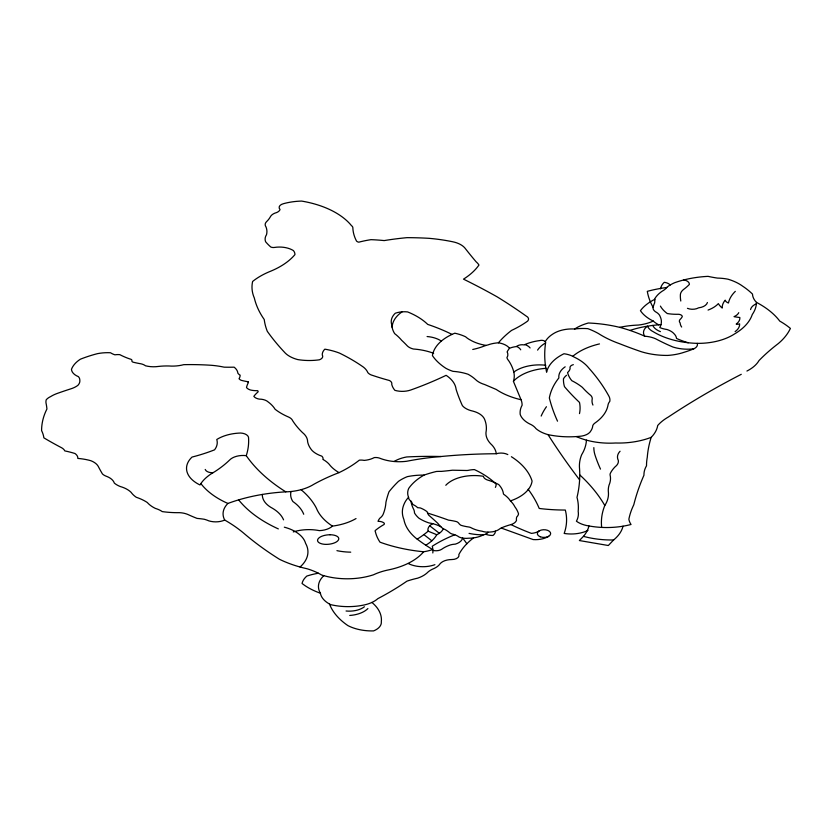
<?xml version="1.0" encoding="UTF-8"?>
<svg xmlns="http://www.w3.org/2000/svg" width="832" height="832" viewBox="0 0 832 832"><rect width="100%" height="100%" fill="white"/><g stroke="black" fill="none" stroke-linecap="round" stroke-linejoin="round"><path stroke-width="1.25" d="M623.022 526.198A54.08 31.221 0 0 1 613.61 539.968L608.327 545.511L579.353 540.54L583.461 536.349A59.342 34.258 0 0 0 588.952 525.949M501.249 528.039L533.114 539.562A17.982 10.379 0 0 0 548.704 536.307M417.206 539.146A122.2 70.554 0 0 0 428.147 531.19L436.769 534.716A18.346 10.598 0 0 0 443.29 528.674M429.707 525.803L439.358 533.27M423.862 534.591L431.818 540.8M521.04 399.734L513.417 381.368A49.806 28.756 0 0 0 513.75 371.925A87.162 50.315 0 0 0 508.477 360.422A12.823 7.405 0 0 1 506.938 357.375A9.287 5.366 0 0 0 507.79 354.723A12.178 7.03 0 0 0 507.104 351.967A37.898 21.882 0 0 1 509.517 348.286A16.827 9.714 0 0 1 516.474 346.57A6.739 3.89 0 0 1 524.129 344.895A38.293 22.11 0 0 1 539.791 340.569A4.004 2.309 0 0 1 543.92 340.746A4.004 2.309 0 0 1 545.584 342.93A243.911 140.816 0 0 0 546.614 372.226A49.754 28.725 0 0 1 563.971 353.746A20.259 11.69 0 0 1 574.361 357.188A52.926 30.555 0 0 1 588.838 368.098A304.907 176.041 0 0 1 608.764 395.918A21.809 12.594 0 0 1 609.783 401.419A18.127 10.462 0 0 0 608.046 404.914A57.522 33.207 0 0 1 595.494 422.656A12.262 7.082 0 0 0 592.769 425.599A28.007 16.172 0 0 1 590.897 430.81A13.291 7.675 0 0 1 581.88 436.051A61.069 35.256 0 0 1 548.028 434.637A29.869 17.243 0 0 1 535.902 428.553A19.854 11.461 0 0 0 531.305 424.715A29.921 17.274 0 0 1 520.229 414.586A42.484 24.534 0 0 1 522.101 405.246A39.562 22.838 0 0 0 521.04 399.734A64.22 37.076 0 0 1 496.215 389.449L484.65 384.53A22.547 13.021 0 0 1 475.488 379.506A46.124 26.624 0 0 0 468.052 374.244A39.281 22.672 0 0 0 452.982 371.342A35.932 20.748 0 0 1 445.827 368.264A72.134 41.642 0 0 1 432.422 355.607A52.988 30.597 0 0 1 454.813 333.195A38.012 21.944 0 0 1 465.618 336.794A27.487 15.87 0 0 0 470.34 340.049A36.733 21.206 0 0 0 486.106 345.426M356.023 518.565A47.809 27.602 0 0 1 332.446 526.105A16.567 9.568 0 0 1 319.394 530.629A32.614 18.824 0 0 0 293.27 531.918M332.446 526.105A70.158 40.508 0 0 1 316.41 508.217A111.8 64.542 0 0 0 301.07 489.684M653.172 307.476A129.75 74.911 0 0 1 647.306 291.346A94.588 54.61 0 0 1 666.786 287.498M660.618 288.87A24.315 14.04 0 0 1 664.269 282.308A9.038 5.221 0 0 1 670.197 284.981M658.726 324.834A31.127 17.971 0 0 1 653.255 321.048A43.857 25.324 0 0 1 640.442 310.679A54.194 31.294 0 0 1 654.846 299.281M653.255 321.048A33.8 19.51 0 0 1 638.3 325.062A64.49 37.232 0 0 0 619.674 327.35M680.794 301.018A88.993 51.376 0 0 1 680.368 294.819A16.401 9.474 0 0 1 683.374 289.619A67.028 38.698 0 0 0 689.385 284.409A7.758 4.482 0 0 0 683.852 279.926M681.658 327.038A20.363 11.762 0 0 1 680.16 322.951A6.479 3.744 0 0 1 679.942 319.602A19.115 11.034 0 0 0 682.302 316.514A4.222 2.434 0 0 0 678.434 314.278A34.07 19.666 0 0 1 667.274 313.539A41.246 23.806 0 0 1 660.41 306.103M687.45 308.329A8.601 4.961 0 0 0 698.61 307.83A11.034 6.375 0 0 0 707.418 302.505M708.063 310.066A30.056 17.347 0 0 0 718.359 303.618A31.262 18.044 0 0 0 722.228 308.079A28.61 16.515 0 0 1 725.234 300.154A7.051 4.077 0 0 0 728.447 303.004A51.407 29.682 0 0 1 735.322 291.356M735.103 331.625A20.082 11.596 0 0 0 739.617 323.825A3.12 1.799 0 0 1 736.174 324.074A16.13 9.318 0 0 0 739.825 317.502A44.013 25.407 0 0 1 734.032 316.638A12.49 7.207 0 0 0 738.754 312.666M750.558 309.566A14.747 8.518 0 0 1 756.392 303.763M688.241 342.753A67.631 39.052 0 0 1 676.51 338.447A17.909 10.338 0 0 0 674.149 333.861A17.451 10.078 0 0 0 667.066 329.524A20.457 11.814 0 0 1 659.766 327.538A32.51 18.772 0 0 0 660.192 316.628A14.633 8.445 0 0 0 656.687 312.478A11.118 6.417 0 0 1 653.058 308.589A39.354 22.724 0 0 1 654.607 303.004A65.822 38.002 0 0 0 654.826 298.667A39.52 22.818 0 0 1 662.126 291.231A20.686 11.95 0 0 0 667.056 287.134A35.027 20.228 0 0 1 674.783 282.672A75.733 43.722 0 0 1 708.053 276.359A78.624 45.396 0 0 0 717.496 278.096A35.069 20.249 0 0 1 728.021 279.209A44.814 25.875 0 0 1 742.612 286.146A92.612 53.466 0 0 1 752.492 294.081A30.555 17.638 0 0 0 756.475 302.39A58.729 33.904 0 0 1 752.274 314.527A65.489 37.804 0 0 1 734.677 333.861A48.412 27.945 0 0 1 697.226 343.356A64.334 37.138 0 0 1 653.328 331.75A18.2 10.504 0 0 1 647.525 326.175A74.599 43.077 0 0 0 629.97 330.429M756.475 302.39A95.046 54.87 0 0 1 779.761 321.1A88.899 51.324 0 0 1 790.4 328.411A85.322 49.254 0 0 1 778.242 343.616A250.962 144.893 0 0 0 759.002 360.578A41.818 24.138 0 0 1 746.928 371.041M697.226 343.356A9.329 5.387 0 0 1 693.763 348.837A77.324 44.637 0 0 1 684.445 352.175A41.642 24.045 0 0 1 667.711 355.42A54.226 31.304 0 0 1 640.879 351.582A424.486 245.076 0 0 1 619.414 343.647A96.273 55.588 0 0 1 598.374 333.486A68.744 39.686 0 0 0 587.86 328.65A38.23 22.079 0 0 0 574.662 329.004A25.438 14.685 0 0 0 552.906 333.986A35.09 20.259 0 0 0 545.272 341.692M660.41 331.625A18.221 10.514 0 0 1 652.766 325.406M661.024 324.688A70.72 40.83 0 0 0 647.525 326.175A17.014 9.828 0 0 0 644.738 336.211A21.746 12.553 0 0 1 655.689 338.811A213.574 123.302 0 0 0 672.859 346.996A30.389 17.545 0 0 0 693.763 348.837M644.738 336.211A130.125 75.13 0 0 0 620.911 327.662A96.97 55.983 0 0 0 588.328 323.003A42.64 24.617 0 0 0 574.662 329.004M572.77 356.304A58.989 34.06 0 0 1 599.477 343.918M741.27 374.317A806.853 465.826 0 0 0 668.346 417.009A55.848 32.24 0 0 0 657.706 425.495A51.293 29.619 0 0 1 651.196 437.341A252.481 145.766 0 0 0 647.286 457.236A135.252 78.083 0 0 0 646.506 465.826A47.434 27.383 0 0 0 643.958 475.207A487.479 281.445 0 0 0 633.776 504.816A155.189 89.596 0 0 0 628.878 519.178A33.114 19.115 0 0 0 631.03 524.482A58.614 33.842 0 0 1 589.129 525.98A23.026 13.302 0 0 1 576.42 521.206A42.38 24.471 0 0 0 578.178 511.378A115.721 66.81 0 0 0 577.002 497.359A282.329 162.999 0 0 0 579.55 468.77A85.228 49.202 0 0 1 581.703 454.636A82.784 47.798 0 0 0 586.435 440.138M651.196 437.341A58.24 33.623 0 0 1 615.576 442.998A54.454 31.439 0 0 1 576.399 436.571M613.61 539.968A65.562 37.856 0 0 1 583.461 536.349M601.671 527.415A129.657 74.859 0 0 1 604.802 505.502A57.221 33.03 0 0 0 608.327 491.483A52.863 30.524 0 0 1 609.107 484.931A45.219 26.104 0 0 0 610.282 475.883A9.578 5.533 0 0 1 610.48 473.065A50.492 29.151 0 0 1 615.181 466.731A15.278 8.819 0 0 0 618.311 460.398A20.654 11.929 0 0 1 620.069 451.246M579.738 474.874A246.106 142.085 0 0 1 604.802 505.502M600.496 469.102A338.686 195.541 0 0 1 595.213 455.655A71.178 41.09 0 0 1 593.84 447.626M524.888 344.552A13.187 7.613 0 0 1 530.088 347.942M516.63 346.434A12.667 7.311 0 0 1 520.728 349.814M592.935 405.059A28.35 16.37 0 0 1 592.249 398.767A11.034 6.375 0 0 0 589.69 394.545A127.483 73.601 0 0 1 582.369 387.369A65.728 37.95 0 0 0 571.813 380.682A47.944 27.685 0 0 1 567.559 372.518A14.3 8.258 0 0 0 570.107 368.295A5.554 3.203 0 0 1 573.342 364.655M579.488 413.608A78.884 45.542 0 0 0 579.478 402.407A333.268 192.41 0 0 1 564.491 386.672A68.078 39.302 0 0 1 563.472 378.81A22.766 13.146 0 0 1 566.54 375.274M557.523 421.179A356.595 205.878 0 0 1 549.349 397.977A110.167 63.606 0 0 1 558.875 377.926A26.53 15.319 0 0 1 565.167 366.818M541.174 416.062A116.771 67.423 0 0 1 546.447 406.723M537.586 350.106A34.892 20.145 0 0 1 545.584 342.93M579.602 479.866A1344.574 776.287 0 0 1 548.028 434.637M472.742 349.482A55.765 32.198 0 0 0 482.674 346.642A27.602 15.933 0 0 1 487.926 344.926A24.253 13.998 0 0 1 498.42 342.815A16.515 9.537 0 0 1 509.517 348.286M513.469 381.212A43.098 24.887 0 0 1 546.27 368.295M513.791 372.07A32.531 18.782 0 0 1 545.761 365.248M498.42 342.815A125.871 72.675 0 0 1 511.576 330.398A106.486 61.474 0 0 0 526.188 322.109A6.916 3.994 0 0 0 526.126 316.025A598.822 345.727 0 0 0 497.182 296.868A671.778 387.847 0 0 0 463.497 279.136A80.194 46.301 0 0 0 478.951 265.044A23.202 13.395 0 0 0 476.164 261.862A785.46 453.482 0 0 1 465.577 248.882A21.518 12.418 0 0 0 452.66 241.758A124.852 72.082 0 0 0 429.021 238.326A222.57 128.502 0 0 0 406.973 237.661A203.466 117.468 0 0 0 384.197 240.583A117.915 68.078 0 0 0 370.989 239.668A76.596 44.221 0 0 0 358.8 242.174A3.806 2.194 0 0 1 356.502 241.02A84.188 48.61 0 0 1 352.851 227.677A6.146 3.546 0 0 0 351.489 225.659A79.321 45.791 0 0 0 301.621 201.084A46.727 26.978 0 0 0 283.379 203.715A7.134 4.118 0 0 0 280.041 209.508A8.31 4.794 0 0 1 276.536 212.586A11.606 6.698 0 0 0 270.462 216.622A40.186 23.202 0 0 1 266.51 221.707A10.057 5.803 0 0 0 265.98 226.876A35.412 20.446 0 0 1 266.51 234.697A21.549 12.438 0 0 0 265.595 241.727A80.85 46.686 0 0 0 270.764 246.99A4.274 2.465 0 0 0 274.57 247.426A18.866 10.899 0 0 1 293.415 250.588A15.714 9.069 0 0 1 294.934 254.623A76.034 43.898 0 0 1 270.889 271.107A74.454 42.983 0 0 0 252.626 281.455A77.033 44.47 0 0 0 254.332 298.012A153.577 88.67 0 0 0 264.233 319.498A134.628 77.719 0 0 0 267.301 331.323A361.702 208.822 0 0 0 284.201 351.926A27.622 15.943 0 0 0 297.866 359.611A42.494 24.534 0 0 0 319.374 359.809A6.906 3.983 0 0 0 322.275 354.983A18.72 10.806 0 0 1 324.834 349.17A51.761 29.89 0 0 1 339.518 353.111A186.493 107.671 0 0 1 363.418 367.11A26.021 15.028 0 0 1 367.827 372.601A10.046 5.803 0 0 0 372.819 375.482A199.961 115.45 0 0 0 389.366 380.484A7.103 4.098 0 0 1 391.737 384.28A33.613 19.406 0 0 0 394.888 390.343A16.359 9.443 0 0 0 410.644 390.042A308.027 177.84 0 0 0 446.108 375.326A40.518 23.39 0 0 1 456.092 389.282A358.228 206.825 0 0 0 462.405 405.662A18.574 10.722 0 0 0 472.909 411.122A20.925 12.074 0 0 1 484.463 419.006A66.456 38.366 0 0 1 485.982 432.38A37.378 21.58 0 0 0 490.776 443.882A36.608 21.133 0 0 1 496.288 453.742A10.036 5.793 0 0 1 507.822 454.584M427.097 336.534A22.755 13.135 0 0 1 441.106 340.922M392.174 327.486A42.214 24.367 0 0 1 402.106 311.834M433.649 353.319A46.998 27.134 0 0 0 413.39 349.014A12.99 7.498 0 0 1 407.368 345.956A178.298 102.939 0 0 0 401.669 340.309A69.69 40.238 0 0 0 394.67 333.632A44.772 25.854 0 0 1 391.924 325.198A28.101 16.224 0 0 1 395.273 313.238A17.337 10.015 0 0 1 407.607 311.917A69.046 39.863 0 0 1 427.71 324.397A161.148 93.038 0 0 1 452.067 334.422M466.835 543.764A134.472 77.636 0 0 0 462.613 538.075A13.603 7.852 0 0 1 455.26 544.159A12.896 7.446 0 0 0 450.237 544.981A31.585 18.231 0 0 0 441.615 549.338A7.571 4.368 0 0 1 432.9 550.378M434.907 564.678A22.256 12.854 0 0 1 408.554 563.68M432.817 552.968A56.15 32.417 0 0 0 432.276 546.229A124.478 71.864 0 0 1 454.813 534.778M436.769 534.716A45.531 26.291 0 0 1 425.755 545.199M428.147 531.19A13.811 7.977 0 0 1 432.754 523.671M473.564 537.898A89.981 51.948 0 0 0 458.848 554.58A7.114 4.108 0 0 1 451.693 559.551A12.938 7.467 0 0 0 440.138 563.68A19.646 11.336 0 0 1 433.909 568.558A21.757 12.563 0 0 0 427.118 572.894A27.851 16.078 0 0 1 417.591 578.188A69.378 40.061 0 0 0 406.952 581.152A304.949 176.062 0 0 1 377.884 598.624A27.966 16.151 0 0 1 362.575 605.29A46.051 26.582 0 0 1 330.668 604.646A29.931 17.285 0 0 1 320.403 593.216A64.002 36.951 0 0 1 302.058 583.471A29.723 17.16 0 0 1 306.831 576.066A54.288 31.346 0 0 1 318.375 573.227M440.877 526.739A28.101 16.224 0 0 0 428.865 522.902A39.853 23.015 0 0 1 418.985 518.232A38.178 22.038 0 0 1 414.492 512.949A24.502 14.144 0 0 0 413.234 508.487A77.418 44.699 0 0 1 410.904 501.166M510.983 524.597A205.514 118.654 0 0 0 531.409 533.374A12.293 7.093 0 0 0 539.261 530.858M485.67 534.217A11.71 6.76 0 0 0 492.981 535.444A11.762 6.791 0 0 0 495.352 531.149M487.947 532.126A5.845 3.37 0 0 1 483.517 534.789A21.642 12.501 0 0 1 468.541 538.221A11.762 6.791 0 0 1 459.191 537.087A16.338 9.433 0 0 0 451.963 533.967A8.424 4.867 0 0 1 449.925 532.917A40.778 23.546 0 0 0 445.037 529.506A11.814 6.822 0 0 1 441.886 527.686A53.955 31.148 0 0 1 437.819 523.338A508.113 293.363 0 0 0 428.657 515.112A29.827 17.222 0 0 1 427.128 511.753A28.226 16.297 0 0 0 420.41 507.978A11.097 6.406 0 0 0 417.664 507.707A17.826 10.286 0 0 0 413.598 504.878A5.47 3.162 0 0 1 412.266 503.526A12.21 7.051 0 0 0 410.748 500.999A10.286 5.938 0 0 1 408.564 497.286A31.439 18.148 0 0 1 408.71 488.426A66.966 38.667 0 0 1 424.008 475.103A91.738 52.967 0 0 1 436.405 471.474A31.262 18.044 0 0 1 441.262 471.401A232.128 134.014 0 0 0 452.504 470.215L466.96 470.496A8.112 4.68 0 0 0 468.936 470.215A18.574 10.722 0 0 1 474.438 469.602A92.414 53.352 0 0 1 496.122 484.11A18.127 10.462 0 0 1 495.383 487.386M483.517 534.789A37.638 21.726 0 0 1 469.061 533.385M445.786 485.285A31.99 18.47 0 0 1 473.616 475.571A32.115 18.543 0 0 1 483.382 476.289A8.372 4.836 0 0 0 487.573 480.033A47.206 27.258 0 0 1 498.742 484.588A39.052 22.547 0 0 1 503.433 493.834A3.432 1.976 0 0 0 504.421 494.78A39.177 22.62 0 0 1 510.432 500.895A42.806 24.71 0 0 1 514.873 506.813A52.936 30.566 0 0 1 518.534 513.864A13.364 7.717 0 0 1 516.703 517.036A21.133 12.199 0 0 0 516.506 520.333A10.972 6.334 0 0 1 510.9 524.618A41.714 24.086 0 0 0 506.626 525.918A30.139 17.399 0 0 0 499.803 528.809A12.688 7.332 0 0 1 490.287 532.022A11.482 6.625 0 0 1 482.019 531.201A25.158 14.518 0 0 1 471.401 527.914A5.782 3.338 0 0 0 468.25 526.916A32.479 18.751 0 0 1 460.918 525.273A11.991 6.926 0 0 1 458.983 523.567A7.602 4.389 0 0 0 456.747 521.685A38.574 22.277 0 0 0 448.604 520.156A334.11 192.899 0 0 0 427.586 513.074M510.432 500.895A43.69 25.22 0 0 0 532.074 481.083A84.874 49.005 0 0 0 511.389 456.716M408.564 497.286A48.131 27.789 0 0 0 404.258 503.714A55.453 32.022 0 0 0 403.894 519.48A69.264 39.988 0 0 0 416.291 538.45A212.638 122.772 0 0 0 432.64 549.546A34.414 19.874 0 0 1 423.665 551.762A62.088 35.849 0 0 1 388.794 569.837A49.618 28.642 0 0 0 373.495 574.787A53.206 30.711 0 0 1 321.63 575.006A58.042 33.509 0 0 0 307.081 568.755A95.784 55.297 0 0 1 279.469 559.281A375.003 216.507 0 0 1 244.764 534.071A157.009 90.646 0 0 0 224.723 520.052A14.435 8.33 0 0 1 208.676 520.811A22.183 12.813 0 0 0 204.266 519.262A56.742 32.76 0 0 0 197.08 518.409A142.23 82.118 0 0 1 188.032 514.55A16.349 9.443 0 0 0 179.473 512.668A64.116 37.014 0 0 1 162.25 511.597A22.048 12.73 0 0 0 155.366 508.414A32.146 18.564 0 0 1 147.295 502.507A43.67 25.21 0 0 0 136.282 497.276A30.732 17.742 0 0 1 131.165 492.398A25.646 14.81 0 0 0 120.276 486.522A22.454 12.969 0 0 1 114.327 483.09A17.815 10.286 0 0 0 106.683 476.393A12.376 7.145 0 0 1 102.44 473.938A277.732 160.347 0 0 1 98.197 466.263A18.689 10.795 0 0 0 90.844 460.71A42.723 24.669 0 0 0 77.823 458.422A12.418 7.166 0 0 0 74.994 453.523A69.451 40.092 0 0 0 64.802 450.902A12.054 6.958 0 0 0 61.693 447.803A371.904 214.718 0 0 1 43.867 437.84A60.986 35.214 0 0 0 41.6 430.643A132.694 76.606 0 0 1 46.925 409.011A152.121 87.828 0 0 0 46.207 403.957A23.598 13.624 0 0 1 46.207 399.818A16.276 9.391 0 0 1 50.658 396.583A31.824 18.377 0 0 1 57.262 393.432A323.378 186.701 0 0 1 70.46 388.96A21.632 12.49 0 0 0 77.927 385.31A16.172 9.339 0 0 0 79.789 379.922A12.002 6.926 0 0 0 78.354 376.615A16.016 9.246 0 0 1 71.469 369.325A38.553 22.256 0 0 1 80.361 359.216A106.912 61.724 0 0 1 97.438 353.662A32.001 18.47 0 0 1 110.5 352.747A16.734 9.662 0 0 0 114.951 354.817A11.44 6.604 0 0 1 119.829 354.661A61.308 35.391 0 0 0 129.875 358.966A2.798 1.612 0 0 1 131.882 360.953A2.34 1.352 0 0 0 133.172 362.19A61.329 35.402 0 0 0 140.785 363.771A10.234 5.907 0 0 1 145.465 365.778A20.062 11.586 0 0 0 158.486 366.434A42.442 24.502 0 0 1 171.496 366.101A26.832 15.496 0 0 0 183.737 364.666A181.875 104.998 0 0 1 211.484 365.3A59.977 34.622 0 0 1 224.141 367.162A122.616 70.793 0 0 0 234.135 367.172A19.074 11.014 0 0 1 237.869 373.173A10.14 5.855 0 0 0 240.126 375.149A17.493 10.098 0 0 1 239.044 378.716A7.384 4.264 0 0 0 241.207 380.307A48.246 27.851 0 0 0 248.165 381.753M424.008 475.103A46.966 27.123 0 0 0 407.306 476.653A44.283 25.574 0 0 0 398.507 481.322A185.744 107.245 0 0 0 388.991 491.795A237.422 137.072 0 0 0 385.934 502.268A107.349 61.974 0 0 1 383.063 514.498A19.219 11.097 0 0 1 379.829 518.232A22.89 13.218 0 0 0 378.04 521.342A6.895 3.983 0 0 1 383.781 522.798A2.642 1.529 0 0 1 383.968 524.555A71.843 41.475 0 0 0 375.7 530.161A2.236 1.29 0 0 0 375.346 531.606A77.792 44.918 0 0 0 380.016 542.183A117.634 67.912 0 0 0 423.665 551.762M367.9 608.566A24.138 13.936 0 0 1 349.742 615.451M364.416 606.767A18.866 10.889 0 0 1 346.07 611M371.894 602.451A52.208 30.139 0 0 1 381.316 621.712A17.919 10.338 0 0 1 373.589 630.906A35.984 20.779 0 0 1 347.911 625.612A86.466 49.92 0 0 1 329.503 604.042M320.403 593.216A35.339 20.405 0 0 1 323.856 575.671M350.73 552.167A44.075 25.449 0 0 1 336.929 550.659M303.722 514.249A52.052 30.046 0 0 0 292.895 501.54A33.862 19.552 0 0 1 291.054 491.504M262.361 494.437A31.034 17.919 0 0 0 272.376 508.217A42.442 24.502 0 0 1 283.566 519.854M278.346 528.902A136.708 78.926 0 0 1 238.649 499.876M300.03 566.998A47.403 27.373 0 0 0 305.583 543.338A37.18 21.466 0 0 0 284.315 527.176M224.723 520.052A35.89 20.717 0 0 1 227.895 503.454A87.329 50.419 0 0 1 200.876 483.569M227.895 503.454A130.738 75.483 0 0 1 285.802 491.847A40.602 23.442 0 0 0 313.789 484.307A177.382 102.409 0 0 1 339.03 472.628A117.562 67.87 0 0 0 359.31 460.179A8.986 5.19 0 0 1 364.166 460.398A18.512 10.691 0 0 0 374.244 457.6A7.415 4.285 0 0 1 379.839 458.245A34.351 19.833 0 0 0 406.702 461.261A187.366 108.181 0 0 1 441.033 456.518A349.346 201.698 0 0 1 496.288 453.742M441.033 456.518A256.745 148.231 0 0 0 406.702 456.955A29.567 17.066 0 0 0 394.066 461.5M339.03 472.628A46.852 27.05 0 0 1 330.262 465.608A31.335 18.086 0 0 0 322.899 459.399A7.509 4.337 0 0 0 321.766 456.134A26.073 15.059 0 0 1 312.146 450.57A45.614 26.333 0 0 1 307.622 441.75A27.196 15.704 0 0 0 302.526 432.598A122.886 70.949 0 0 1 292.625 420.67A11.284 6.521 0 0 0 288.662 417.082A63.846 36.858 0 0 1 275.08 409.24A43.514 25.116 0 0 0 268.289 402.054A10.494 6.053 0 0 0 259.23 399.11A8.403 4.846 0 0 1 253.854 396.334A44.106 25.459 0 0 1 257.878 392.08A2.246 1.29 0 0 0 257.587 390.666A16.702 9.641 0 0 1 250.619 390.042A8.996 5.2 0 0 1 246.501 387.546A46.155 26.645 0 0 1 248.362 382.626A1.352 0.78 0 0 0 247.385 381.722M285.802 491.847A204.152 117.863 0 0 1 246.251 455.655A135.97 78.499 0 0 0 248.487 437.133A8.663 5.002 0 0 0 240.656 433.035A34.497 19.916 0 0 0 216.778 439.504A30.638 17.69 0 0 1 214.542 449.842A139.516 80.548 0 0 1 192.046 457.059A37.45 21.622 0 0 0 199.982 484.952A57.907 33.436 0 0 1 214.542 471.817A129.282 74.641 0 0 0 229.466 460.179A15.382 8.882 0 0 1 246.251 455.655M213.054 472.67A7.051 4.077 0 0 1 205.213 469.446M528.122 489.226A201.958 116.594 0 0 1 539.219 508.456A125.32 72.353 0 0 0 565.313 510.047A115.336 66.581 0 0 1 564.169 533.437A25.854 14.924 0 0 0 587.974 530.4M540.238 536.775A6.677 3.858 0 0 0 550.649 533.863A6.677 3.858 0 0 0 541.06 530.109A6.677 3.858 0 0 0 540.238 536.775M330.002 534.758A14.57 8.414 0 0 0 321.849 536.245A11.211 6.469 0 0 0 319.145 537.784A8.674 5.002 0 0 0 317.678 539.708A6.022 3.474 0 0 0 319.457 542.942A8.674 5.002 0 0 0 322.577 544.024A11.211 6.469 0 0 0 326.321 544.378A14.57 8.414 0 0 0 334.464 542.88A11.211 6.469 0 0 0 337.178 541.351A8.674 5.002 0 0 0 338.645 539.427A6.022 3.474 0 0 0 336.866 536.193A8.674 5.002 0 0 0 333.746 535.111A11.211 6.469 0 0 0 330.002 534.758"/></g></svg>
